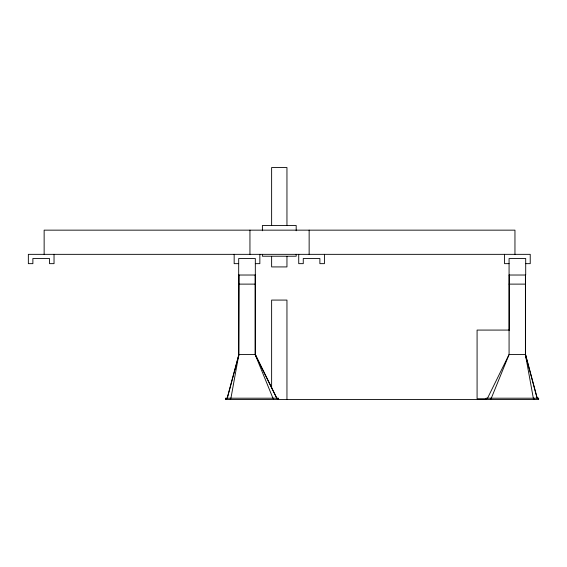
<?xml version="1.0" encoding="UTF-8"?>
<svg xmlns="http://www.w3.org/2000/svg" width="567" height="567" viewBox="0 0 567 567"><rect width="100%" height="100%" fill="white"/><g stroke="black" fill="none" stroke-linecap="round" stroke-linejoin="round"><path stroke-width="0.85" d="M230.932 398.204L238.842 354.545L238.842 275.023M238.672 356.26L238.983 275.023M227.147 398.204L238.842 354.545L255.171 354.545L276.717 398.204M227.296 398.204L238.983 354.545M491.306 398.204L509.074 354.545L509.074 258.509L525.701 258.509L525.701 275.023L509.074 275.023M487.528 398.204L509.074 354.545L525.411 354.545L537.098 398.204M238.693 263.655L234.164 263.655L234.164 254.342M255.32 263.655L259.849 263.655L259.849 254.342M509.074 263.655L504.545 263.655L504.545 254.342M525.701 263.655L530.23 263.655L530.23 254.342L28.35 254.342L28.35 263.655L32.879 263.655L32.879 258.509L49.506 258.509L49.506 263.655L54.035 263.655L54.035 254.342M255.32 275.023L238.693 275.023L238.693 258.509L255.32 258.509L255.32 354.545L256.964 358.592M238.842 284.117L255.171 284.117M509.074 284.117L525.411 284.117M509.435 330.079L477.081 330.079L477.081 398.757L485.827 398.757M255.32 354.545L276.866 398.204M272.94 398.204L255.171 354.545L255.171 275.023M525.552 275.023L525.552 354.545L537.24 398.204M525.552 354.545L526.637 360.541M533.32 398.204L525.411 354.545L525.411 275.023M538.508 398.204L538.508 399.473M533.901 398.204L533.901 399.473M514.956 254.342L514.956 230.152L44.141 230.152L44.141 254.342M509.216 275.023L509.216 329.895M490.724 398.204L490.724 399.473M486.117 399.473L486.117 398.204L538.65 398.204L538.65 399.473L225.744 399.473L225.744 398.204L278.269 398.204L278.269 399.473M324.416 254.342L324.416 263.655L319.887 263.655L319.887 258.509L303.26 258.509L303.26 263.655L298.731 263.655L298.731 254.342M309.143 230.152L309.143 254.342M296.187 230.762L296.187 225.496L262.393 225.496L262.393 230.762M296.187 254.342L296.187 256.22L262.393 256.22L262.393 254.342M286.952 225.581L286.952 167.527L271.628 167.527L271.628 225.581M286.952 256.369L286.952 266.922L271.628 266.922L271.628 256.369M286.952 399.473L286.952 300.078L271.628 300.078L271.628 388.034M278.128 398.204L278.128 399.473M273.521 398.204L273.521 399.473M249.948 230.152L249.948 254.342M230.344 398.204L230.344 399.473M225.886 398.204L225.886 399.473"/></g></svg>
